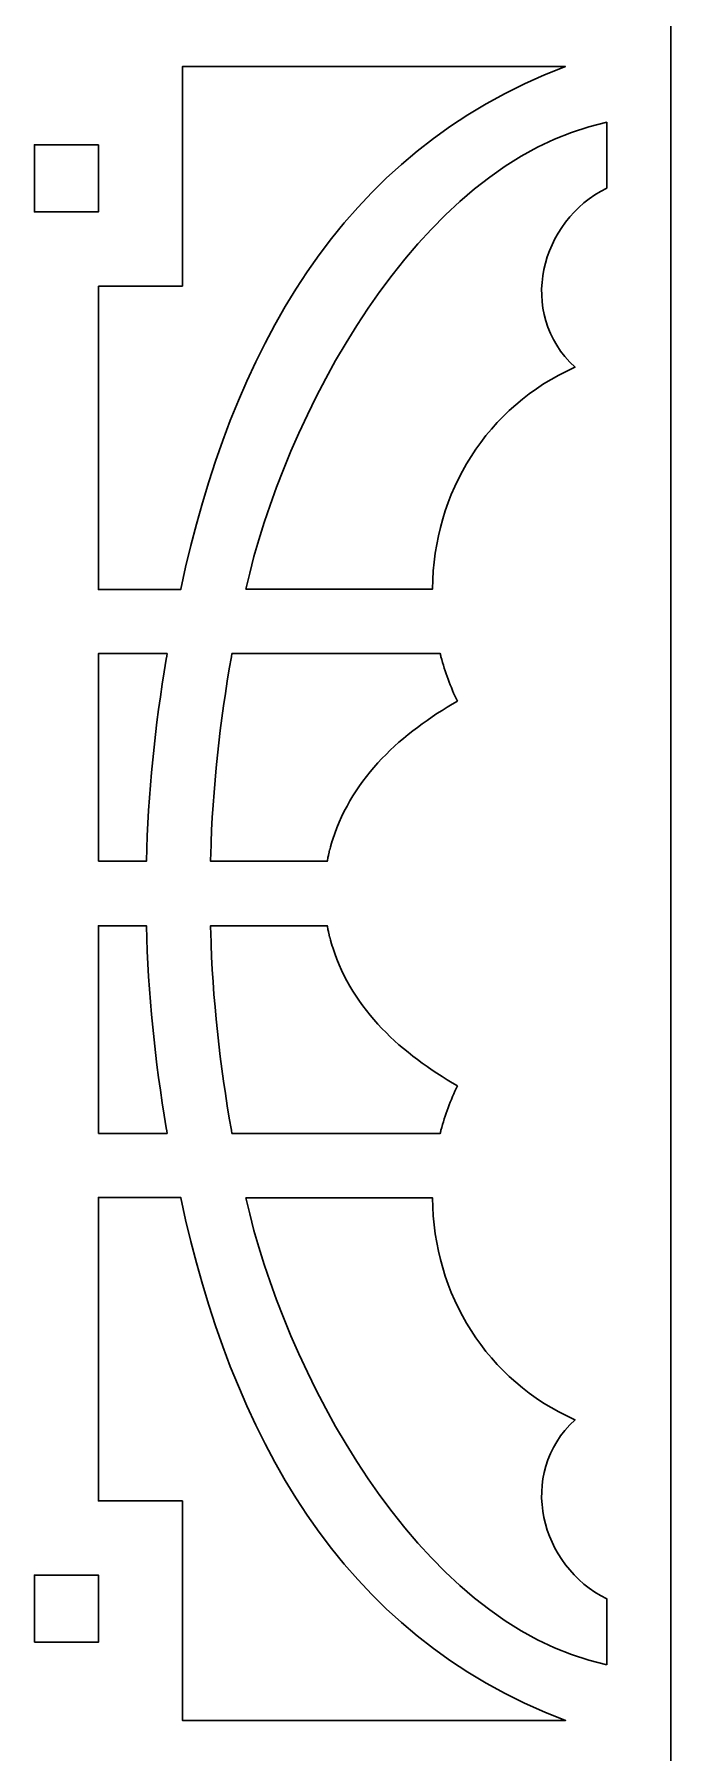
# Model space of a CAD drawing. Header units: centimetres. Extents: x -7.8 to -1.5, y -2.9 to 9.
# Drawn here: x -2.617 to -1.5, y 0.048 to 3.063 of the extents above; entities that cross this region are included whole.
import ezdxf

# ---------------------------------------------------------------- set-up
doc = ezdxf.new("R2010")
doc.units = ezdxf.units.CM
doc.header["$MEASUREMENT"] = 0
doc.layers.add('layer 1', color=7, linetype='Continuous')

msp = doc.modelspace()

# ---------------------------------------------------------------- linework, layer by layer
at = {"layer": 'layer 1', "color": 250, "lineweight": 30}
for points, knots in [([(-7.77796, 9.00076), (-7.77796, 9.00076), (-7.66571, 9.00076), (-7.66571, 9.00076), (-7.66571, 9.00076), (-7.66571, 9.00076), (-1.61178, 9.00076), (-1.61178, 9.00076), (-1.61178, 9.00076), (-1.61178, 9.00076), (-1.49953, 9.00076), (-1.49953, 9.00076), (-1.49953, 9.00076), (-1.49953, 9.00076), (-1.49953, 8.88851), (-1.49953, 8.88851), (-1.49953, 8.88851), (-1.49953, 8.88851), (-1.49953, -2.76204), (-1.49953, -2.76204), (-1.49953, -2.76204), (-1.49953, -2.76204), (-1.49953, -2.87429), (-1.49953, -2.87429), (-1.49953, -2.87429), (-1.49953, -2.87429), (-1.61178, -2.87429), (-1.61178, -2.87429), (-1.61178, -2.87429), (-1.61178, -2.87429), (-7.66571, -2.87429), (-7.66571, -2.87429), (-7.66571, -2.87429), (-7.66571, -2.87429), (-7.77796, -2.87429), (-7.77796, -2.87429), (-7.77796, -2.87429), (-7.77796, -2.87429), (-7.77796, -2.76204), (-7.77796, -2.76204), (-7.77796, -2.76204), (-7.77796, -2.76204), (-7.77796, 8.88851), (-7.77796, 8.88851), (-7.77796, 8.88851), (-7.77796, 8.88851), (-7.77796, 9.00076), (-7.77796, 9.00076)], [0, 0, 0, 0, 0.0769231, 0.0769231, 0.0769231, 0.0769231, 0.1538462, 0.1538462, 0.1538462, 0.1538462, 0.2307692, 0.2307692, 0.2307692, 0.2307692, 0.3076923, 0.3076923, 0.3076923, 0.3076923, 0.3846154, 0.3846154, 0.3846154, 0.3846154, 0.4615385, 0.4615385, 0.4615385, 0.4615385, 0.5384615, 0.5384615, 0.5384615, 0.5384615, 0.6153846, 0.6153846, 0.6153846, 0.6153846, 0.6923077, 0.6923077, 0.6923077, 0.6923077, 0.7692308, 0.7692308, 0.7692308, 0.7692308, 0.8461538, 0.8461538, 0.8461538, 0.8461538, 1, 1, 1, 1]), ([(-2.50458, 2.62167), (-2.50458, 2.62167), (-2.50141, 2.62167), (-2.50141, 2.62167), (-2.50141, 2.62167), (-2.50141, 2.62167), (-2.50105, 2.62167), (-2.50105, 2.62167), (-2.50105, 2.62167), (-2.50105, 2.62167), (-2.49511, 2.62167), (-2.49511, 2.62167), (-2.49511, 2.62167), (-2.49511, 2.62167), (-2.49479, 2.62167), (-2.49479, 2.62167), (-2.49479, 2.62167), (-2.49479, 2.62167), (-2.48885, 2.62167), (-2.48885, 2.62167), (-2.48885, 2.62167), (-2.48885, 2.62167), (-2.48848, 2.62167), (-2.48848, 2.62167), (-2.48848, 2.62167), (-2.48848, 2.62167), (-2.48255, 2.62167), (-2.48255, 2.62167), (-2.48255, 2.62167), (-2.48255, 2.62167), (-2.48222, 2.62167), (-2.48222, 2.62167), (-2.48222, 2.62167), (-2.48222, 2.62167), (-2.47629, 2.62167), (-2.47629, 2.62167), (-2.47629, 2.62167), (-2.47629, 2.62167), (-2.47592, 2.62167), (-2.47592, 2.62167), (-2.47592, 2.62167), (-2.47592, 2.62167), (-2.46999, 2.62167), (-2.46999, 2.62167), (-2.46999, 2.62167), (-2.46999, 2.62167), (-2.46966, 2.62167), (-2.46966, 2.62167), (-2.46966, 2.62167), (-2.46966, 2.62167), (-2.46372, 2.62167), (-2.46372, 2.62167), (-2.46372, 2.62167), (-2.46372, 2.62167), (-2.46337, 2.62167), (-2.46337, 2.62167), (-2.46337, 2.62167), (-2.46337, 2.62167), (-2.45743, 2.62167), (-2.45743, 2.62167), (-2.45743, 2.62167), (-2.45743, 2.62167), (-2.4571, 2.62167), (-2.4571, 2.62167), (-2.4571, 2.62167), (-2.4571, 2.62167), (-2.45116, 2.62167), (-2.45116, 2.62167), (-2.45116, 2.62167), (-2.45116, 2.62167), (-2.45084, 2.62167), (-2.45084, 2.62167), (-2.45084, 2.62167), (-2.45084, 2.62167), (-2.4449, 2.62167), (-2.4449, 2.62167), (-2.4449, 2.62167), (-2.4449, 2.62167), (-2.44458, 2.62167), (-2.44458, 2.62167), (-2.44458, 2.62167), (-2.44458, 2.62167), (-2.43864, 2.62167), (-2.43864, 2.62167), (-2.43864, 2.62167), (-2.43864, 2.62167), (-2.43828, 2.62167), (-2.43828, 2.62167), (-2.43828, 2.62167), (-2.43828, 2.62167), (-2.43234, 2.62167), (-2.43234, 2.62167), (-2.43234, 2.62167), (-2.43234, 2.62167), (-2.43202, 2.62167), (-2.43202, 2.62167), (-2.43202, 2.62167), (-2.43202, 2.62167), (-2.42608, 2.62167), (-2.42608, 2.62167), (-2.42608, 2.62167), (-2.42608, 2.62167), (-2.42572, 2.62167), (-2.42572, 2.62167), (-2.42572, 2.62167), (-2.42572, 2.62167), (-2.41978, 2.62167), (-2.41978, 2.62167), (-2.41978, 2.62167), (-2.41978, 2.62167), (-2.41946, 2.62167), (-2.41946, 2.62167), (-2.41946, 2.62167), (-2.41946, 2.62167), (-2.41352, 2.62167), (-2.41352, 2.62167), (-2.41352, 2.62167), (-2.41352, 2.62167), (-2.41315, 2.62167), (-2.41315, 2.62167), (-2.41315, 2.62167), (-2.41315, 2.62167), (-2.40723, 2.62167), (-2.40723, 2.62167), (-2.40723, 2.62167), (-2.40723, 2.62167), (-2.40689, 2.62167), (-2.40689, 2.62167), (-2.40689, 2.62167), (-2.40689, 2.62167), (-2.40096, 2.62167), (-2.40096, 2.62167), (-2.40096, 2.62167), (-2.40096, 2.62167), (-2.4006, 2.62167), (-2.4006, 2.62167), (-2.4006, 2.62167), (-2.4006, 2.62167), (-2.39466, 2.62167), (-2.39466, 2.62167), (-2.39466, 2.62167), (-2.39466, 2.62167), (-2.39434, 2.62167), (-2.39434, 2.62167), (-2.39434, 2.62167), (-2.39434, 2.62167), (-2.38839, 2.62167), (-2.38839, 2.62167), (-2.38839, 2.62167), (-2.38839, 2.62167), (-2.38804, 2.62167), (-2.38804, 2.62167), (-2.38804, 2.62167), (-2.38804, 2.62167), (-2.3821, 2.62167), (-2.3821, 2.62167), (-2.3821, 2.62167), (-2.3821, 2.62167), (-2.38177, 2.62167), (-2.38177, 2.62167), (-2.38177, 2.62167), (-2.38177, 2.62167), (-2.37584, 2.62167), (-2.37584, 2.62167), (-2.37584, 2.62167), (-2.37584, 2.62167), (-2.37548, 2.62167), (-2.37548, 2.62167), (-2.37548, 2.62167), (-2.37548, 2.62167), (-2.36954, 2.62167), (-2.36954, 2.62167), (-2.36954, 2.62167), (-2.36954, 2.62167), (-2.36922, 2.62167), (-2.36922, 2.62167), (-2.36922, 2.62167), (-2.36922, 2.62167), (-2.36328, 2.62167), (-2.36328, 2.62167), (-2.36328, 2.62167), (-2.36328, 2.62167), (-2.36291, 2.62167), (-2.36291, 2.62167), (-2.36291, 2.62167), (-2.36291, 2.62167), (-2.35698, 2.62167), (-2.35698, 2.62167), (-2.35698, 2.62167), (-2.35698, 2.62167), (-2.35698, 2.62271), (-2.35698, 2.62271), (-2.35698, 2.62271), (-2.35698, 2.62271), (-2.35698, 3.0066), (-2.35698, 3.0066), (-2.35698, 3.0066), (-2.35698, 3.0066), (-1.90847, 3.00662), (-1.90847, 3.00662), (-1.90847, 3.00662), (-1.90847, 3.00662), (-1.68425, 3.00662), (-1.68425, 3.00662), (-1.68425, 3.00662), (-2.08099, 2.85789), (-2.27161, 2.50105), (-2.35992, 2.09008), (-2.35992, 2.09008), (-2.35992, 2.09008), (-2.36002, 2.08974), (-2.36002, 2.08974), (-2.36002, 2.08974), (-2.36002, 2.08974), (-2.36004, 2.08974), (-2.36004, 2.08974), (-2.36004, 2.08974), (-2.36004, 2.08974), (-2.36009, 2.08941), (-2.36009, 2.08941), (-2.36009, 2.08941), (-2.36009, 2.08941), (-2.3601, 2.08941), (-2.3601, 2.08941), (-2.3601, 2.08941), (-2.3601, 2.08941), (-2.36019, 2.08907), (-2.36019, 2.08907), (-2.36019, 2.08907), (-2.36019, 2.08907), (-2.3602, 2.08907), (-2.3602, 2.08907), (-2.3602, 2.08907), (-2.3602, 2.08907), (-2.50458, 2.08907), (-2.50458, 2.08907), (-2.50458, 2.08907), (-2.50458, 2.08907), (-2.50458, 2.62167), (-2.50458, 2.62167)], [0, 0, 0, 0, 0.0163934, 0.0163934, 0.0163934, 0.0163934, 0.0327869, 0.0327869, 0.0327869, 0.0327869, 0.0491803, 0.0491803, 0.0491803, 0.0491803, 0.0655738, 0.0655738, 0.0655738, 0.0655738, 0.0819672, 0.0819672, 0.0819672, 0.0819672, 0.0983607, 0.0983607, 0.0983607, 0.0983607, 0.1147541, 0.1147541, 0.1147541, 0.1147541, 0.1311475, 0.1311475, 0.1311475, 0.1311475, 0.147541, 0.147541, 0.147541, 0.147541, 0.1639344, 0.1639344, 0.1639344, 0.1639344, 0.1803279, 0.1803279, 0.1803279, 0.1803279, 0.1967213, 0.1967213, 0.1967213, 0.1967213, 0.2131148, 0.2131148, 0.2131148, 0.2131148, 0.2295082, 0.2295082, 0.2295082, 0.2295082, 0.2459016, 0.2459016, 0.2459016, 0.2459016, 0.2622951, 0.2622951, 0.2622951, 0.2622951, 0.2786885, 0.2786885, 0.2786885, 0.2786885, 0.295082, 0.295082, 0.295082, 0.295082, 0.3114754, 0.3114754, 0.3114754, 0.3114754, 0.3278689, 0.3278689, 0.3278689, 0.3278689, 0.3442623, 0.3442623, 0.3442623, 0.3442623, 0.3606557, 0.3606557, 0.3606557, 0.3606557, 0.3770492, 0.3770492, 0.3770492, 0.3770492, 0.3934426, 0.3934426, 0.3934426, 0.3934426, 0.4098361, 0.4098361, 0.4098361, 0.4098361, 0.4262295, 0.4262295, 0.4262295, 0.4262295, 0.442623, 0.442623, 0.442623, 0.442623, 0.4590164, 0.4590164, 0.4590164, 0.4590164, 0.4754098, 0.4754098, 0.4754098, 0.4754098, 0.4918033, 0.4918033, 0.4918033, 0.4918033, 0.5081967, 0.5081967, 0.5081967, 0.5081967, 0.5245902, 0.5245902, 0.5245902, 0.5245902, 0.5409836, 0.5409836, 0.5409836, 0.5409836, 0.557377, 0.557377, 0.557377, 0.557377, 0.5737705, 0.5737705, 0.5737705, 0.5737705, 0.5901639, 0.5901639, 0.5901639, 0.5901639, 0.6065574, 0.6065574, 0.6065574, 0.6065574, 0.6229508, 0.6229508, 0.6229508, 0.6229508, 0.6393443, 0.6393443, 0.6393443, 0.6393443, 0.6557377, 0.6557377, 0.6557377, 0.6557377, 0.6721311, 0.6721311, 0.6721311, 0.6721311, 0.6885246, 0.6885246, 0.6885246, 0.6885246, 0.704918, 0.704918, 0.704918, 0.704918, 0.7213115, 0.7213115, 0.7213115, 0.7213115, 0.7377049, 0.7377049, 0.7377049, 0.7377049, 0.7540984, 0.7540984, 0.7540984, 0.7540984, 0.7704918, 0.7704918, 0.7704918, 0.7704918, 0.7868852, 0.7868852, 0.7868852, 0.7868852, 0.8032787, 0.8032787, 0.8032787, 0.8032787, 0.8196721, 0.8196721, 0.8196721, 0.8196721, 0.8360656, 0.8360656, 0.8360656, 0.8360656, 0.852459, 0.852459, 0.852459, 0.852459, 0.8688525, 0.8688525, 0.8688525, 0.8688525, 0.8852459, 0.8852459, 0.8852459, 0.8852459, 0.9016393, 0.9016393, 0.9016393, 0.9016393, 0.9180328, 0.9180328, 0.9180328, 0.9180328, 0.9344262, 0.9344262, 0.9344262, 0.9344262, 0.9508197, 0.9508197, 0.9508197, 0.9508197, 0.9672131, 0.9672131, 0.9672131, 0.9672131, 1, 1, 1, 1]), ([(-1.61178, 2.7933), (-1.61178, 2.7933), (-1.61178, 2.90904), (-1.61178, 2.90904), (-1.61178, 2.90904), (-1.94895, 2.83739), (-2.18055, 2.38365), (-2.24541, 2.09008), (-2.24541, 2.09008), (-2.24541, 2.09008), (-1.9177, 2.09008), (-1.9177, 2.09008), (-1.9177, 2.09008), (-1.91657, 2.26003), (-1.82205, 2.41068), (-1.66755, 2.47927), (-1.66755, 2.47927), (-1.66755, 2.47927), (-1.66753, 2.47928), (-1.66753, 2.47928), (-1.66753, 2.47928), (-1.77097, 2.57402), (-1.72828, 2.73686), (-1.61178, 2.7933)], [0, 0, 0, 0, 0.1428571, 0.1428571, 0.1428571, 0.1428571, 0.2857143, 0.2857143, 0.2857143, 0.2857143, 0.4285714, 0.4285714, 0.4285714, 0.4285714, 0.5714286, 0.5714286, 0.5714286, 0.5714286, 0.7142857, 0.7142857, 0.7142857, 0.7142857, 1, 1, 1, 1]), ([(-2.50464, 2.86948), (-2.50464, 2.86948), (-2.50464, 2.75186), (-2.50464, 2.75186), (-2.50464, 2.75186), (-2.50464, 2.75186), (-2.61706, 2.75186), (-2.61706, 2.75186), (-2.61706, 2.75186), (-2.61706, 2.75186), (-2.61706, 2.86948), (-2.61706, 2.86948), (-2.61706, 2.86948), (-2.61706, 2.86948), (-2.50464, 2.86948), (-2.50464, 2.86948)], [0, 0, 0, 0, 0.2, 0.2, 0.2, 0.2, 0.4, 0.4, 0.4, 0.4, 0.6, 0.6, 0.6, 0.6, 1, 1, 1, 1]), ([(-2.50458, 1.6125), (-2.50458, 1.6125), (-2.50458, 1.62257), (-2.50458, 1.62257), (-2.50458, 1.62257), (-2.50458, 1.62257), (-2.50458, 1.63925), (-2.50458, 1.63925), (-2.50458, 1.63925), (-2.50458, 1.63925), (-2.50458, 1.65591), (-2.50458, 1.65591), (-2.50458, 1.65591), (-2.50458, 1.65591), (-2.50458, 1.67258), (-2.50458, 1.67258), (-2.50458, 1.67258), (-2.50458, 1.67258), (-2.50458, 1.68925), (-2.50458, 1.68925), (-2.50458, 1.68925), (-2.50458, 1.68925), (-2.50458, 1.70591), (-2.50458, 1.70591), (-2.50458, 1.70591), (-2.50458, 1.70591), (-2.50458, 1.72258), (-2.50458, 1.72258), (-2.50458, 1.72258), (-2.50458, 1.72258), (-2.50458, 1.73926), (-2.50458, 1.73926), (-2.50458, 1.73926), (-2.50458, 1.73926), (-2.50458, 1.75592), (-2.50458, 1.75592), (-2.50458, 1.75592), (-2.50458, 1.75592), (-2.50457, 1.77259), (-2.50457, 1.77259), (-2.50457, 1.77259), (-2.50457, 1.77259), (-2.50458, 1.78926), (-2.50458, 1.78926), (-2.50458, 1.78926), (-2.50458, 1.78926), (-2.50458, 1.80592), (-2.50458, 1.80592), (-2.50458, 1.80592), (-2.50458, 1.80592), (-2.50458, 1.82259), (-2.50458, 1.82259), (-2.50458, 1.82259), (-2.50458, 1.82259), (-2.5046, 1.83926), (-2.5046, 1.83926), (-2.5046, 1.83926), (-2.5046, 1.83926), (-2.50458, 1.85593), (-2.50458, 1.85593), (-2.50458, 1.85593), (-2.50458, 1.85593), (-2.50458, 1.87261), (-2.50458, 1.87261), (-2.50458, 1.87261), (-2.50458, 1.87261), (-2.50458, 1.88927), (-2.50458, 1.88927), (-2.50458, 1.88927), (-2.50458, 1.88927), (-2.50457, 1.90593), (-2.50457, 1.90593), (-2.50457, 1.90593), (-2.50457, 1.90593), (-2.50458, 1.92261), (-2.50458, 1.92261), (-2.50458, 1.92261), (-2.50458, 1.92261), (-2.50457, 1.93927), (-2.50457, 1.93927), (-2.50457, 1.93927), (-2.50457, 1.93927), (-2.50458, 1.95595), (-2.50458, 1.95595), (-2.50458, 1.95595), (-2.50458, 1.95595), (-2.50458, 1.97262), (-2.50458, 1.97262), (-2.50458, 1.97262), (-2.50458, 1.97262), (-2.50458, 1.97682), (-2.50458, 1.97682), (-2.50458, 1.97682), (-2.50458, 1.97682), (-2.38385, 1.97682), (-2.38385, 1.97682), (-2.38385, 1.97682), (-2.38385, 1.97682), (-2.3846, 1.97238), (-2.3846, 1.97238), (-2.3846, 1.97238), (-2.3846, 1.97238), (-2.38461, 1.97238), (-2.38461, 1.97238), (-2.38461, 1.97238), (-2.38461, 1.97238), (-2.38462, 1.97238), (-2.38462, 1.97238), (-2.38462, 1.97238), (-2.38462, 1.97238), (-2.38464, 1.97238), (-2.38464, 1.97238), (-2.38464, 1.97238), (-2.38464, 1.97238), (-2.38558, 1.96691), (-2.38558, 1.96691), (-2.38558, 1.96691), (-2.38558, 1.96691), (-2.38559, 1.96691), (-2.38559, 1.96691), (-2.38559, 1.96691), (-2.38559, 1.96691), (-2.3856, 1.96691), (-2.3856, 1.96691), (-2.3856, 1.96691), (-2.3856, 1.96691), (-2.38561, 1.9669), (-2.38561, 1.9669), (-2.38561, 1.9669), (-2.40505, 1.84981), (-2.41734, 1.73109), (-2.42025, 1.61248), (-2.42025, 1.61248), (-2.42025, 1.61248), (-2.42028, 1.6125), (-2.42028, 1.6125), (-2.42028, 1.6125), (-2.42028, 1.6125), (-2.50458, 1.6125), (-2.50458, 1.6125)], [0, 0, 0, 0, 0.0277778, 0.0277778, 0.0277778, 0.0277778, 0.0555556, 0.0555556, 0.0555556, 0.0555556, 0.0833333, 0.0833333, 0.0833333, 0.0833333, 0.1111111, 0.1111111, 0.1111111, 0.1111111, 0.1388889, 0.1388889, 0.1388889, 0.1388889, 0.1666667, 0.1666667, 0.1666667, 0.1666667, 0.1944444, 0.1944444, 0.1944444, 0.1944444, 0.2222222, 0.2222222, 0.2222222, 0.2222222, 0.25, 0.25, 0.25, 0.25, 0.2777778, 0.2777778, 0.2777778, 0.2777778, 0.3055556, 0.3055556, 0.3055556, 0.3055556, 0.3333333, 0.3333333, 0.3333333, 0.3333333, 0.3611111, 0.3611111, 0.3611111, 0.3611111, 0.3888889, 0.3888889, 0.3888889, 0.3888889, 0.4166667, 0.4166667, 0.4166667, 0.4166667, 0.4444444, 0.4444444, 0.4444444, 0.4444444, 0.4722222, 0.4722222, 0.4722222, 0.4722222, 0.5, 0.5, 0.5, 0.5, 0.5277778, 0.5277778, 0.5277778, 0.5277778, 0.5555556, 0.5555556, 0.5555556, 0.5555556, 0.5833333, 0.5833333, 0.5833333, 0.5833333, 0.6111111, 0.6111111, 0.6111111, 0.6111111, 0.6388889, 0.6388889, 0.6388889, 0.6388889, 0.6666667, 0.6666667, 0.6666667, 0.6666667, 0.6944444, 0.6944444, 0.6944444, 0.6944444, 0.7222222, 0.7222222, 0.7222222, 0.7222222, 0.75, 0.75, 0.75, 0.75, 0.7777778, 0.7777778, 0.7777778, 0.7777778, 0.8055556, 0.8055556, 0.8055556, 0.8055556, 0.8333333, 0.8333333, 0.8333333, 0.8333333, 0.8611111, 0.8611111, 0.8611111, 0.8611111, 0.8888889, 0.8888889, 0.8888889, 0.8888889, 0.9166667, 0.9166667, 0.9166667, 0.9166667, 0.9444444, 0.9444444, 0.9444444, 0.9444444, 1, 1, 1, 1]), ([(-1.87415, 1.89328), (-1.97111, 1.83761), (-2.05751, 1.76087), (-2.09306, 1.6509), (-2.09306, 1.6509), (-2.09306, 1.6509), (-2.09306, 1.6509), (-2.09306, 1.6509), (-2.09306, 1.6509), (-2.09306, 1.6509), (-2.09347, 1.64965), (-2.09347, 1.64965), (-2.09347, 1.64965), (-2.09347, 1.64965), (-2.09348, 1.64965), (-2.09348, 1.64965), (-2.09348, 1.64965), (-2.09348, 1.64965), (-2.09442, 1.64654), (-2.09442, 1.64654), (-2.09442, 1.64654), (-2.09442, 1.64654), (-2.09445, 1.64653), (-2.09445, 1.64653), (-2.09445, 1.64653), (-2.09445, 1.64653), (-2.09461, 1.64593), (-2.09461, 1.64593), (-2.09461, 1.64593), (-2.09461, 1.64593), (-2.09462, 1.64593), (-2.09462, 1.64593), (-2.09462, 1.64593), (-2.09462, 1.64593), (-2.09463, 1.64587), (-2.09463, 1.64587), (-2.09463, 1.64587), (-2.09463, 1.64587), (-2.09463, 1.64587), (-2.09463, 1.64587), (-2.09463, 1.64587), (-2.09463, 1.64587), (-2.09571, 1.64214), (-2.09571, 1.64214), (-2.09571, 1.64214), (-2.09571, 1.64214), (-2.09572, 1.64213), (-2.09572, 1.64213), (-2.09572, 1.64213), (-2.09572, 1.64213), (-2.09587, 1.6416), (-2.09587, 1.6416), (-2.09587, 1.6416), (-2.09587, 1.6416), (-2.09587, 1.6416), (-2.09587, 1.6416), (-2.09587, 1.6416), (-2.09587, 1.6416), (-2.09703, 1.63745), (-2.09703, 1.63745), (-2.09703, 1.63745), (-2.09703, 1.63745), (-2.09703, 1.63745), (-2.09703, 1.63745), (-2.09703, 1.63745), (-2.09703, 1.63745), (-2.09715, 1.63697), (-2.09715, 1.63697), (-2.09715, 1.63697), (-2.09715, 1.63697), (-2.09716, 1.63697), (-2.09716, 1.63697), (-2.09716, 1.63697), (-2.09716, 1.63697), (-2.09839, 1.63228), (-2.09839, 1.63228), (-2.09839, 1.63228), (-2.09839, 1.63228), (-2.0984, 1.63228), (-2.0984, 1.63228), (-2.0984, 1.63228), (-2.0984, 1.63228), (-2.09841, 1.63219), (-2.09841, 1.63219), (-2.09841, 1.63219), (-2.09841, 1.63219), (-2.09843, 1.63219), (-2.09843, 1.63219), (-2.09843, 1.63219), (-2.09843, 1.63219), (-2.09917, 1.62912), (-2.09917, 1.62912), (-2.09917, 1.62912), (-2.09917, 1.62912), (-2.09918, 1.62914), (-2.09918, 1.62914), (-2.09918, 1.62914), (-2.09918, 1.62914), (-2.09931, 1.62854), (-2.09931, 1.62854), (-2.09931, 1.62854), (-2.09931, 1.62854), (-2.09932, 1.62853), (-2.09932, 1.62853), (-2.09932, 1.62853), (-2.09932, 1.62853), (-2.10054, 1.62322), (-2.10054, 1.62322), (-2.10054, 1.62322), (-2.10054, 1.62322), (-2.10057, 1.62323), (-2.10057, 1.62323), (-2.10057, 1.62323), (-2.10057, 1.62323), (-2.10067, 1.62265), (-2.10067, 1.62265), (-2.10067, 1.62265), (-2.10067, 1.62265), (-2.10067, 1.62265), (-2.10067, 1.62265), (-2.10067, 1.62265), (-2.10067, 1.62265), (-2.10141, 1.61913), (-2.10141, 1.61913), (-2.10141, 1.61913), (-2.10141, 1.61913), (-2.10142, 1.61913), (-2.10142, 1.61913), (-2.10142, 1.61913), (-2.10142, 1.61913), (-2.10153, 1.61856), (-2.10153, 1.61856), (-2.10153, 1.61856), (-2.10153, 1.61856), (-2.10154, 1.61856), (-2.10154, 1.61856), (-2.10154, 1.61856), (-2.10154, 1.61856), (-2.10167, 1.61788), (-2.10167, 1.61788), (-2.10167, 1.61788), (-2.10167, 1.61788), (-2.10169, 1.61788), (-2.10169, 1.61788), (-2.10169, 1.61788), (-2.10169, 1.61788), (-2.10236, 1.61442), (-2.10236, 1.61442), (-2.10236, 1.61442), (-2.10236, 1.61442), (-2.10237, 1.61442), (-2.10237, 1.61442), (-2.10237, 1.61442), (-2.10237, 1.61442), (-2.10273, 1.6125), (-2.10273, 1.6125), (-2.10273, 1.6125), (-2.10273, 1.6125), (-2.10273, 1.6125), (-2.10273, 1.6125), (-2.10273, 1.6125), (-2.10273, 1.6125), (-2.10277, 1.61249), (-2.10277, 1.61249), (-2.10277, 1.61249), (-2.10277, 1.61249), (-2.30767, 1.6125), (-2.30767, 1.6125), (-2.30767, 1.6125), (-2.30767, 1.6125), (-2.30758, 1.6174), (-2.30758, 1.6174), (-2.30758, 1.6174), (-2.30758, 1.6174), (-2.30753, 1.61743), (-2.30753, 1.61743), (-2.30753, 1.61743), (-2.30753, 1.61743), (-2.30752, 1.6174), (-2.30752, 1.6174), (-2.30752, 1.6174), (-2.30752, 1.6174), (-2.30752, 1.61742), (-2.30752, 1.61742), (-2.30752, 1.61742), (-2.30752, 1.61742), (-2.30739, 1.62335), (-2.30739, 1.62335), (-2.30739, 1.62335), (-2.30739, 1.62335), (-2.30738, 1.62335), (-2.30738, 1.62335), (-2.30738, 1.62335), (-2.30738, 1.62335), (-2.30736, 1.62335), (-2.30736, 1.62335), (-2.30736, 1.62335), (-2.30736, 1.62335), (-2.30736, 1.62337), (-2.30736, 1.62337), (-2.30736, 1.62337), (-2.30404, 1.74027), (-2.29133, 1.85693), (-2.27099, 1.97136), (-2.27099, 1.97136), (-2.27099, 1.97136), (-2.27099, 1.97137), (-2.27099, 1.97137), (-2.27099, 1.97137), (-2.27099, 1.97137), (-2.27097, 1.97137), (-2.27097, 1.97137), (-2.27097, 1.97137), (-2.27097, 1.97137), (-2.27096, 1.97137), (-2.27096, 1.97137), (-2.27096, 1.97137), (-2.27096, 1.97137), (-2.27002, 1.97682), (-2.27002, 1.97682), (-2.27002, 1.97682), (-2.27002, 1.97682), (-2.27, 1.97682), (-2.27, 1.97682), (-2.27, 1.97682), (-2.27, 1.97682), (-2.26999, 1.97682), (-2.26999, 1.97682), (-2.26999, 1.97682), (-2.26999, 1.97682), (-2.26997, 1.97682), (-2.26997, 1.97682), (-2.26997, 1.97682), (-2.26997, 1.97682), (-1.90432, 1.97682), (-1.90432, 1.97682), (-1.90432, 1.97682), (-1.90432, 1.97682), (-1.90431, 1.97682), (-1.90431, 1.97682), (-1.90431, 1.97682), (-1.90431, 1.97682), (-1.90396, 1.97544), (-1.90396, 1.97544), (-1.90396, 1.97544), (-1.90396, 1.97544), (-1.90394, 1.97544), (-1.90394, 1.97544), (-1.90394, 1.97544), (-1.90394, 1.97544), (-1.90362, 1.97407), (-1.90362, 1.97407), (-1.90362, 1.97407), (-1.90362, 1.97407), (-1.9036, 1.97407), (-1.9036, 1.97407), (-1.9036, 1.97407), (-1.9036, 1.97407), (-1.90325, 1.97269), (-1.90325, 1.97269), (-1.90325, 1.97269), (-1.90325, 1.97269), (-1.90324, 1.97269), (-1.90324, 1.97269), (-1.90324, 1.97269), (-1.90324, 1.97269), (-1.90291, 1.97134), (-1.90291, 1.97134), (-1.90291, 1.97134), (-1.90291, 1.97134), (-1.90291, 1.97133), (-1.90291, 1.97133), (-1.90291, 1.97133), (-1.89594, 1.94457), (-1.88611, 1.91826), (-1.87415, 1.89328)], [0, 0, 0, 0, 0.0142857, 0.0142857, 0.0142857, 0.0142857, 0.0285714, 0.0285714, 0.0285714, 0.0285714, 0.0428571, 0.0428571, 0.0428571, 0.0428571, 0.0571429, 0.0571429, 0.0571429, 0.0571429, 0.0714286, 0.0714286, 0.0714286, 0.0714286, 0.0857143, 0.0857143, 0.0857143, 0.0857143, 0.1, 0.1, 0.1, 0.1, 0.1142857, 0.1142857, 0.1142857, 0.1142857, 0.1285714, 0.1285714, 0.1285714, 0.1285714, 0.1428571, 0.1428571, 0.1428571, 0.1428571, 0.1571429, 0.1571429, 0.1571429, 0.1571429, 0.1714286, 0.1714286, 0.1714286, 0.1714286, 0.1857143, 0.1857143, 0.1857143, 0.1857143, 0.2, 0.2, 0.2, 0.2, 0.2142857, 0.2142857, 0.2142857, 0.2142857, 0.2285714, 0.2285714, 0.2285714, 0.2285714, 0.2428571, 0.2428571, 0.2428571, 0.2428571, 0.2571429, 0.2571429, 0.2571429, 0.2571429, 0.2714286, 0.2714286, 0.2714286, 0.2714286, 0.2857143, 0.2857143, 0.2857143, 0.2857143, 0.3, 0.3, 0.3, 0.3, 0.3142857, 0.3142857, 0.3142857, 0.3142857, 0.3285714, 0.3285714, 0.3285714, 0.3285714, 0.3428571, 0.3428571, 0.3428571, 0.3428571, 0.3571429, 0.3571429, 0.3571429, 0.3571429, 0.3714286, 0.3714286, 0.3714286, 0.3714286, 0.3857143, 0.3857143, 0.3857143, 0.3857143, 0.4, 0.4, 0.4, 0.4, 0.4142857, 0.4142857, 0.4142857, 0.4142857, 0.4285714, 0.4285714, 0.4285714, 0.4285714, 0.4428571, 0.4428571, 0.4428571, 0.4428571, 0.4571429, 0.4571429, 0.4571429, 0.4571429, 0.4714286, 0.4714286, 0.4714286, 0.4714286, 0.4857143, 0.4857143, 0.4857143, 0.4857143, 0.5, 0.5, 0.5, 0.5, 0.5142857, 0.5142857, 0.5142857, 0.5142857, 0.5285714, 0.5285714, 0.5285714, 0.5285714, 0.5428571, 0.5428571, 0.5428571, 0.5428571, 0.5571429, 0.5571429, 0.5571429, 0.5571429, 0.5714286, 0.5714286, 0.5714286, 0.5714286, 0.5857143, 0.5857143, 0.5857143, 0.5857143, 0.6, 0.6, 0.6, 0.6, 0.6142857, 0.6142857, 0.6142857, 0.6142857, 0.6285714, 0.6285714, 0.6285714, 0.6285714, 0.6428571, 0.6428571, 0.6428571, 0.6428571, 0.6571429, 0.6571429, 0.6571429, 0.6571429, 0.6714286, 0.6714286, 0.6714286, 0.6714286, 0.6857143, 0.6857143, 0.6857143, 0.6857143, 0.7, 0.7, 0.7, 0.7, 0.7142857, 0.7142857, 0.7142857, 0.7142857, 0.7285714, 0.7285714, 0.7285714, 0.7285714, 0.7428571, 0.7428571, 0.7428571, 0.7428571, 0.7571429, 0.7571429, 0.7571429, 0.7571429, 0.7714286, 0.7714286, 0.7714286, 0.7714286, 0.7857143, 0.7857143, 0.7857143, 0.7857143, 0.8, 0.8, 0.8, 0.8, 0.8142857, 0.8142857, 0.8142857, 0.8142857, 0.8285714, 0.8285714, 0.8285714, 0.8285714, 0.8428571, 0.8428571, 0.8428571, 0.8428571, 0.8571429, 0.8571429, 0.8571429, 0.8571429, 0.8714286, 0.8714286, 0.8714286, 0.8714286, 0.8857143, 0.8857143, 0.8857143, 0.8857143, 0.9, 0.9, 0.9, 0.9, 0.9142857, 0.9142857, 0.9142857, 0.9142857, 0.9285714, 0.9285714, 0.9285714, 0.9285714, 0.9428571, 0.9428571, 0.9428571, 0.9428571, 0.9571429, 0.9571429, 0.9571429, 0.9571429, 0.9714286, 0.9714286, 0.9714286, 0.9714286, 1, 1, 1, 1]), ([(-2.50458, 1.13491), (-2.50458, 1.13491), (-2.50458, 1.13915), (-2.50458, 1.13915), (-2.50458, 1.13915), (-2.50458, 1.13915), (-2.50458, 1.15582), (-2.50458, 1.15582), (-2.50458, 1.15582), (-2.50458, 1.15582), (-2.50458, 1.17249), (-2.50458, 1.17249), (-2.50458, 1.17249), (-2.50458, 1.17249), (-2.50458, 1.18915), (-2.50458, 1.18915), (-2.50458, 1.18915), (-2.50458, 1.18915), (-2.50458, 1.20583), (-2.50458, 1.20583), (-2.50458, 1.20583), (-2.50458, 1.20583), (-2.50458, 1.22249), (-2.50458, 1.22249), (-2.50458, 1.22249), (-2.50458, 1.22249), (-2.50458, 1.23916), (-2.50458, 1.23916), (-2.50458, 1.23916), (-2.50458, 1.23916), (-2.50458, 1.25583), (-2.50458, 1.25583), (-2.50458, 1.25583), (-2.50458, 1.25583), (-2.50458, 1.27249), (-2.50458, 1.27249), (-2.50458, 1.27249), (-2.50458, 1.27249), (-2.50458, 1.28916), (-2.50458, 1.28916), (-2.50458, 1.28916), (-2.50458, 1.28916), (-2.50458, 1.30583), (-2.50458, 1.30583), (-2.50458, 1.30583), (-2.50458, 1.30583), (-2.50458, 1.3225), (-2.50458, 1.3225), (-2.50458, 1.3225), (-2.50458, 1.3225), (-2.50458, 1.33917), (-2.50458, 1.33917), (-2.50458, 1.33917), (-2.50458, 1.33917), (-2.50458, 1.35584), (-2.50458, 1.35584), (-2.50458, 1.35584), (-2.50458, 1.35584), (-2.50455, 1.37251), (-2.50455, 1.37251), (-2.50455, 1.37251), (-2.50455, 1.37251), (-2.50458, 1.38918), (-2.50458, 1.38918), (-2.50458, 1.38918), (-2.50458, 1.38918), (-2.50458, 1.40585), (-2.50458, 1.40585), (-2.50458, 1.40585), (-2.50458, 1.40585), (-2.50458, 1.42252), (-2.50458, 1.42252), (-2.50458, 1.42252), (-2.50458, 1.42252), (-2.50458, 1.43918), (-2.50458, 1.43918), (-2.50458, 1.43918), (-2.50458, 1.43918), (-2.50458, 1.45586), (-2.50458, 1.45586), (-2.50458, 1.45586), (-2.50458, 1.45586), (-2.50458, 1.47252), (-2.50458, 1.47252), (-2.50458, 1.47252), (-2.50458, 1.47252), (-2.50458, 1.48919), (-2.50458, 1.48919), (-2.50458, 1.48919), (-2.50458, 1.48919), (-2.50458, 1.49923), (-2.50458, 1.49923), (-2.50458, 1.49923), (-2.50458, 1.49923), (-2.42028, 1.49923), (-2.42028, 1.49923), (-2.42028, 1.49923), (-2.42028, 1.49923), (-2.42026, 1.49923), (-2.42026, 1.49923), (-2.42026, 1.49923), (-2.41734, 1.38062), (-2.40504, 1.26192), (-2.38561, 1.14483), (-2.38561, 1.14483), (-2.38561, 1.14483), (-2.3856, 1.14482), (-2.3856, 1.14482), (-2.3856, 1.14482), (-2.3856, 1.14482), (-2.38559, 1.14482), (-2.38559, 1.14482), (-2.38559, 1.14482), (-2.38559, 1.14482), (-2.38558, 1.14482), (-2.38558, 1.14482), (-2.38558, 1.14482), (-2.38558, 1.14482), (-2.38464, 1.13935), (-2.38464, 1.13935), (-2.38464, 1.13935), (-2.38464, 1.13935), (-2.38462, 1.13934), (-2.38462, 1.13934), (-2.38462, 1.13934), (-2.38462, 1.13934), (-2.3846, 1.13935), (-2.3846, 1.13935), (-2.3846, 1.13935), (-2.3846, 1.13935), (-2.38459, 1.13935), (-2.38459, 1.13935), (-2.38459, 1.13935), (-2.38459, 1.13935), (-2.38385, 1.13491), (-2.38385, 1.13491), (-2.38385, 1.13491), (-2.38385, 1.13491), (-2.50458, 1.13491), (-2.50458, 1.13491)], [0, 0, 0, 0, 0.0277778, 0.0277778, 0.0277778, 0.0277778, 0.0555556, 0.0555556, 0.0555556, 0.0555556, 0.0833333, 0.0833333, 0.0833333, 0.0833333, 0.1111111, 0.1111111, 0.1111111, 0.1111111, 0.1388889, 0.1388889, 0.1388889, 0.1388889, 0.1666667, 0.1666667, 0.1666667, 0.1666667, 0.1944444, 0.1944444, 0.1944444, 0.1944444, 0.2222222, 0.2222222, 0.2222222, 0.2222222, 0.25, 0.25, 0.25, 0.25, 0.2777778, 0.2777778, 0.2777778, 0.2777778, 0.3055556, 0.3055556, 0.3055556, 0.3055556, 0.3333333, 0.3333333, 0.3333333, 0.3333333, 0.3611111, 0.3611111, 0.3611111, 0.3611111, 0.3888889, 0.3888889, 0.3888889, 0.3888889, 0.4166667, 0.4166667, 0.4166667, 0.4166667, 0.4444444, 0.4444444, 0.4444444, 0.4444444, 0.4722222, 0.4722222, 0.4722222, 0.4722222, 0.5, 0.5, 0.5, 0.5, 0.5277778, 0.5277778, 0.5277778, 0.5277778, 0.5555556, 0.5555556, 0.5555556, 0.5555556, 0.5833333, 0.5833333, 0.5833333, 0.5833333, 0.6111111, 0.6111111, 0.6111111, 0.6111111, 0.6388889, 0.6388889, 0.6388889, 0.6388889, 0.6666667, 0.6666667, 0.6666667, 0.6666667, 0.6944444, 0.6944444, 0.6944444, 0.6944444, 0.7222222, 0.7222222, 0.7222222, 0.7222222, 0.75, 0.75, 0.75, 0.75, 0.7777778, 0.7777778, 0.7777778, 0.7777778, 0.8055556, 0.8055556, 0.8055556, 0.8055556, 0.8333333, 0.8333333, 0.8333333, 0.8333333, 0.8611111, 0.8611111, 0.8611111, 0.8611111, 0.8888889, 0.8888889, 0.8888889, 0.8888889, 0.9166667, 0.9166667, 0.9166667, 0.9166667, 0.9444444, 0.9444444, 0.9444444, 0.9444444, 1, 1, 1, 1]), ([(-1.87412, 1.21846), (-1.97112, 1.27411), (-2.05754, 1.35086), (-2.09306, 1.46082), (-2.09306, 1.46082), (-2.09306, 1.46082), (-2.09306, 1.46082), (-2.09306, 1.46082), (-2.09306, 1.46082), (-2.09306, 1.46082), (-2.09347, 1.46207), (-2.09347, 1.46207), (-2.09347, 1.46207), (-2.09347, 1.46207), (-2.09348, 1.46206), (-2.09348, 1.46206), (-2.09348, 1.46206), (-2.09348, 1.46206), (-2.09442, 1.4652), (-2.09442, 1.4652), (-2.09442, 1.4652), (-2.09442, 1.4652), (-2.09443, 1.46521), (-2.09443, 1.46521), (-2.09443, 1.46521), (-2.09443, 1.46521), (-2.09461, 1.4658), (-2.09461, 1.4658), (-2.09461, 1.4658), (-2.09461, 1.4658), (-2.09462, 1.4658), (-2.09462, 1.4658), (-2.09462, 1.4658), (-2.09462, 1.4658), (-2.09464, 1.46586), (-2.09464, 1.46586), (-2.09464, 1.46586), (-2.09464, 1.46586), (-2.09465, 1.46586), (-2.09465, 1.46586), (-2.09465, 1.46586), (-2.09465, 1.46586), (-2.09571, 1.46959), (-2.09571, 1.46959), (-2.09571, 1.46959), (-2.09571, 1.46959), (-2.09572, 1.46959), (-2.09572, 1.46959), (-2.09572, 1.46959), (-2.09572, 1.46959), (-2.09587, 1.47013), (-2.09587, 1.47013), (-2.09587, 1.47013), (-2.09587, 1.47013), (-2.09588, 1.47013), (-2.09588, 1.47013), (-2.09588, 1.47013), (-2.09588, 1.47013), (-2.09703, 1.47427), (-2.09703, 1.47427), (-2.09703, 1.47427), (-2.09703, 1.47427), (-2.09703, 1.47425), (-2.09703, 1.47425), (-2.09703, 1.47425), (-2.09703, 1.47425), (-2.09715, 1.47476), (-2.09715, 1.47476), (-2.09715, 1.47476), (-2.09715, 1.47476), (-2.09716, 1.47476), (-2.09716, 1.47476), (-2.09716, 1.47476), (-2.09716, 1.47476), (-2.09839, 1.47945), (-2.09839, 1.47945), (-2.09839, 1.47945), (-2.09839, 1.47945), (-2.0984, 1.47945), (-2.0984, 1.47945), (-2.0984, 1.47945), (-2.0984, 1.47945), (-2.09841, 1.47955), (-2.09841, 1.47955), (-2.09841, 1.47955), (-2.09841, 1.47955), (-2.09843, 1.47953), (-2.09843, 1.47953), (-2.09843, 1.47953), (-2.09843, 1.47953), (-2.09917, 1.4826), (-2.09917, 1.4826), (-2.09917, 1.4826), (-2.09917, 1.4826), (-2.09918, 1.4826), (-2.09918, 1.4826), (-2.09918, 1.4826), (-2.09918, 1.4826), (-2.09931, 1.48318), (-2.09931, 1.48318), (-2.09931, 1.48318), (-2.09931, 1.48318), (-2.09932, 1.48318), (-2.09932, 1.48318), (-2.09932, 1.48318), (-2.09932, 1.48318), (-2.10054, 1.48851), (-2.10054, 1.48851), (-2.10054, 1.48851), (-2.10054, 1.48851), (-2.10055, 1.48851), (-2.10055, 1.48851), (-2.10055, 1.48851), (-2.10055, 1.48851), (-2.10067, 1.48908), (-2.10067, 1.48908), (-2.10067, 1.48908), (-2.10067, 1.48908), (-2.10068, 1.48908), (-2.10068, 1.48908), (-2.10068, 1.48908), (-2.10068, 1.48908), (-2.10144, 1.4926), (-2.10144, 1.4926), (-2.10144, 1.4926), (-2.10144, 1.4926), (-2.10144, 1.4926), (-2.10144, 1.4926), (-2.10144, 1.4926), (-2.10144, 1.4926), (-2.10153, 1.49316), (-2.10153, 1.49316), (-2.10153, 1.49316), (-2.10153, 1.49316), (-2.10154, 1.49317), (-2.10154, 1.49317), (-2.10154, 1.49317), (-2.10154, 1.49317), (-2.10167, 1.49385), (-2.10167, 1.49385), (-2.10167, 1.49385), (-2.10167, 1.49385), (-2.10169, 1.49385), (-2.10169, 1.49385), (-2.10169, 1.49385), (-2.10169, 1.49385), (-2.10237, 1.49729), (-2.10237, 1.49729), (-2.10237, 1.49729), (-2.10237, 1.49729), (-2.10237, 1.4973), (-2.10237, 1.4973), (-2.10237, 1.4973), (-2.10237, 1.4973), (-2.10273, 1.49923), (-2.10273, 1.49923), (-2.10273, 1.49923), (-2.10273, 1.49923), (-2.10274, 1.49923), (-2.10274, 1.49923), (-2.10274, 1.49923), (-2.10274, 1.49923), (-2.10276, 1.49923), (-2.10276, 1.49923), (-2.10276, 1.49923), (-2.10276, 1.49923), (-2.30767, 1.49923), (-2.30767, 1.49923), (-2.30767, 1.49923), (-2.30767, 1.49923), (-2.30755, 1.49433), (-2.30755, 1.49433), (-2.30755, 1.49433), (-2.30755, 1.49433), (-2.30753, 1.49433), (-2.30753, 1.49433), (-2.30753, 1.49433), (-2.30753, 1.49433), (-2.30752, 1.49433), (-2.30752, 1.49433), (-2.30752, 1.49433), (-2.30752, 1.49433), (-2.30752, 1.49431), (-2.30752, 1.49431), (-2.30752, 1.49431), (-2.30752, 1.49431), (-2.30739, 1.48838), (-2.30739, 1.48838), (-2.30739, 1.48838), (-2.30739, 1.48838), (-2.30738, 1.48838), (-2.30738, 1.48838), (-2.30738, 1.48838), (-2.30738, 1.48838), (-2.30736, 1.48838), (-2.30736, 1.48838), (-2.30736, 1.48838), (-2.30736, 1.48838), (-2.30736, 1.48836), (-2.30736, 1.48836), (-2.30736, 1.48836), (-2.30406, 1.37146), (-2.29133, 1.2548), (-2.27099, 1.14036), (-2.27099, 1.14036), (-2.27099, 1.14036), (-2.27099, 1.14036), (-2.27099, 1.14036), (-2.27099, 1.14036), (-2.27099, 1.14036), (-2.27097, 1.14036), (-2.27097, 1.14036), (-2.27097, 1.14036), (-2.27097, 1.14036), (-2.27096, 1.14036), (-2.27096, 1.14036), (-2.27096, 1.14036), (-2.27096, 1.14036), (-2.27002, 1.13491), (-2.27002, 1.13491), (-2.27002, 1.13491), (-2.27002, 1.13491), (-2.27, 1.13491), (-2.27, 1.13491), (-2.27, 1.13491), (-2.27, 1.13491), (-2.26999, 1.1349), (-2.26999, 1.1349), (-2.26999, 1.1349), (-2.26999, 1.1349), (-2.26996, 1.13491), (-2.26996, 1.13491), (-2.26996, 1.13491), (-2.26996, 1.13491), (-1.90432, 1.13491), (-1.90432, 1.13491), (-1.90432, 1.13491), (-1.90432, 1.13491), (-1.90431, 1.1349), (-1.90431, 1.1349), (-1.90431, 1.1349), (-1.90431, 1.1349), (-1.90396, 1.13628), (-1.90396, 1.13628), (-1.90396, 1.13628), (-1.90396, 1.13628), (-1.90394, 1.13627), (-1.90394, 1.13627), (-1.90394, 1.13627), (-1.90394, 1.13627), (-1.90362, 1.13766), (-1.90362, 1.13766), (-1.90362, 1.13766), (-1.90362, 1.13766), (-1.9036, 1.13766), (-1.9036, 1.13766), (-1.9036, 1.13766), (-1.9036, 1.13766), (-1.90325, 1.13903), (-1.90325, 1.13903), (-1.90325, 1.13903), (-1.90325, 1.13903), (-1.90324, 1.13903), (-1.90324, 1.13903), (-1.90324, 1.13903), (-1.90324, 1.13903), (-1.90291, 1.14039), (-1.90291, 1.14039), (-1.90291, 1.14039), (-1.90291, 1.14039), (-1.90291, 1.14038), (-1.90291, 1.14038), (-1.90291, 1.14038), (-1.89594, 1.16714), (-1.88611, 1.19347), (-1.87412, 1.21846)], [0, 0, 0, 0, 0.0142857, 0.0142857, 0.0142857, 0.0142857, 0.0285714, 0.0285714, 0.0285714, 0.0285714, 0.0428571, 0.0428571, 0.0428571, 0.0428571, 0.0571429, 0.0571429, 0.0571429, 0.0571429, 0.0714286, 0.0714286, 0.0714286, 0.0714286, 0.0857143, 0.0857143, 0.0857143, 0.0857143, 0.1, 0.1, 0.1, 0.1, 0.1142857, 0.1142857, 0.1142857, 0.1142857, 0.1285714, 0.1285714, 0.1285714, 0.1285714, 0.1428571, 0.1428571, 0.1428571, 0.1428571, 0.1571429, 0.1571429, 0.1571429, 0.1571429, 0.1714286, 0.1714286, 0.1714286, 0.1714286, 0.1857143, 0.1857143, 0.1857143, 0.1857143, 0.2, 0.2, 0.2, 0.2, 0.2142857, 0.2142857, 0.2142857, 0.2142857, 0.2285714, 0.2285714, 0.2285714, 0.2285714, 0.2428571, 0.2428571, 0.2428571, 0.2428571, 0.2571429, 0.2571429, 0.2571429, 0.2571429, 0.2714286, 0.2714286, 0.2714286, 0.2714286, 0.2857143, 0.2857143, 0.2857143, 0.2857143, 0.3, 0.3, 0.3, 0.3, 0.3142857, 0.3142857, 0.3142857, 0.3142857, 0.3285714, 0.3285714, 0.3285714, 0.3285714, 0.3428571, 0.3428571, 0.3428571, 0.3428571, 0.3571429, 0.3571429, 0.3571429, 0.3571429, 0.3714286, 0.3714286, 0.3714286, 0.3714286, 0.3857143, 0.3857143, 0.3857143, 0.3857143, 0.4, 0.4, 0.4, 0.4, 0.4142857, 0.4142857, 0.4142857, 0.4142857, 0.4285714, 0.4285714, 0.4285714, 0.4285714, 0.4428571, 0.4428571, 0.4428571, 0.4428571, 0.4571429, 0.4571429, 0.4571429, 0.4571429, 0.4714286, 0.4714286, 0.4714286, 0.4714286, 0.4857143, 0.4857143, 0.4857143, 0.4857143, 0.5, 0.5, 0.5, 0.5, 0.5142857, 0.5142857, 0.5142857, 0.5142857, 0.5285714, 0.5285714, 0.5285714, 0.5285714, 0.5428571, 0.5428571, 0.5428571, 0.5428571, 0.5571429, 0.5571429, 0.5571429, 0.5571429, 0.5714286, 0.5714286, 0.5714286, 0.5714286, 0.5857143, 0.5857143, 0.5857143, 0.5857143, 0.6, 0.6, 0.6, 0.6, 0.6142857, 0.6142857, 0.6142857, 0.6142857, 0.6285714, 0.6285714, 0.6285714, 0.6285714, 0.6428571, 0.6428571, 0.6428571, 0.6428571, 0.6571429, 0.6571429, 0.6571429, 0.6571429, 0.6714286, 0.6714286, 0.6714286, 0.6714286, 0.6857143, 0.6857143, 0.6857143, 0.6857143, 0.7, 0.7, 0.7, 0.7, 0.7142857, 0.7142857, 0.7142857, 0.7142857, 0.7285714, 0.7285714, 0.7285714, 0.7285714, 0.7428571, 0.7428571, 0.7428571, 0.7428571, 0.7571429, 0.7571429, 0.7571429, 0.7571429, 0.7714286, 0.7714286, 0.7714286, 0.7714286, 0.7857143, 0.7857143, 0.7857143, 0.7857143, 0.8, 0.8, 0.8, 0.8, 0.8142857, 0.8142857, 0.8142857, 0.8142857, 0.8285714, 0.8285714, 0.8285714, 0.8285714, 0.8428571, 0.8428571, 0.8428571, 0.8428571, 0.8571429, 0.8571429, 0.8571429, 0.8571429, 0.8714286, 0.8714286, 0.8714286, 0.8714286, 0.8857143, 0.8857143, 0.8857143, 0.8857143, 0.9, 0.9, 0.9, 0.9, 0.9142857, 0.9142857, 0.9142857, 0.9142857, 0.9285714, 0.9285714, 0.9285714, 0.9285714, 0.9428571, 0.9428571, 0.9428571, 0.9428571, 0.9571429, 0.9571429, 0.9571429, 0.9571429, 0.9714286, 0.9714286, 0.9714286, 0.9714286, 1, 1, 1, 1]), ([(-2.35701, 0.48902), (-2.35701, 0.48902), (-2.35701, 0.49005), (-2.35701, 0.49005), (-2.35701, 0.49005), (-2.35701, 0.49005), (-2.36296, 0.49005), (-2.36296, 0.49005), (-2.36296, 0.49005), (-2.36296, 0.49005), (-2.3633, 0.49005), (-2.3633, 0.49005), (-2.3633, 0.49005), (-2.3633, 0.49005), (-2.36924, 0.49005), (-2.36924, 0.49005), (-2.36924, 0.49005), (-2.36924, 0.49005), (-2.36956, 0.49005), (-2.36956, 0.49005), (-2.36956, 0.49005), (-2.36956, 0.49005), (-2.3755, 0.49005), (-2.3755, 0.49005), (-2.3755, 0.49005), (-2.3755, 0.49005), (-2.37585, 0.49005), (-2.37585, 0.49005), (-2.37585, 0.49005), (-2.37585, 0.49005), (-2.3818, 0.49005), (-2.3818, 0.49005), (-2.3818, 0.49005), (-2.3818, 0.49005), (-2.38212, 0.49005), (-2.38212, 0.49005), (-2.38212, 0.49005), (-2.38212, 0.49005), (-2.38807, 0.49005), (-2.38807, 0.49005), (-2.38807, 0.49005), (-2.38807, 0.49005), (-2.38842, 0.49005), (-2.38842, 0.49005), (-2.38842, 0.49005), (-2.38842, 0.49005), (-2.39434, 0.49005), (-2.39434, 0.49005), (-2.39434, 0.49005), (-2.39434, 0.49005), (-2.39469, 0.49005), (-2.39469, 0.49005), (-2.39469, 0.49005), (-2.39469, 0.49005), (-2.40062, 0.49006), (-2.40062, 0.49006), (-2.40062, 0.49006), (-2.40062, 0.49006), (-2.40099, 0.49005), (-2.40099, 0.49005), (-2.40099, 0.49005), (-2.40099, 0.49005), (-2.40691, 0.49005), (-2.40691, 0.49005), (-2.40691, 0.49005), (-2.40691, 0.49005), (-2.40725, 0.49005), (-2.40725, 0.49005), (-2.40725, 0.49005), (-2.40725, 0.49005), (-2.41318, 0.49005), (-2.41318, 0.49005), (-2.41318, 0.49005), (-2.41318, 0.49005), (-2.41354, 0.49003), (-2.41354, 0.49003), (-2.41354, 0.49003), (-2.41354, 0.49003), (-2.41948, 0.49005), (-2.41948, 0.49005), (-2.41948, 0.49005), (-2.41948, 0.49005), (-2.4198, 0.49006), (-2.4198, 0.49006), (-2.4198, 0.49006), (-2.4198, 0.49006), (-2.42575, 0.49005), (-2.42575, 0.49005), (-2.42575, 0.49005), (-2.42575, 0.49005), (-2.4261, 0.49005), (-2.4261, 0.49005), (-2.4261, 0.49005), (-2.4261, 0.49005), (-2.43205, 0.49004), (-2.43205, 0.49004), (-2.43205, 0.49004), (-2.43205, 0.49004), (-2.43236, 0.49004), (-2.43236, 0.49004), (-2.43236, 0.49004), (-2.43236, 0.49004), (-2.43829, 0.49005), (-2.43829, 0.49005), (-2.43829, 0.49005), (-2.43829, 0.49005), (-2.43866, 0.49005), (-2.43866, 0.49005), (-2.43866, 0.49005), (-2.43866, 0.49005), (-2.4446, 0.49005), (-2.4446, 0.49005), (-2.4446, 0.49005), (-2.4446, 0.49005), (-2.4449, 0.49005), (-2.4449, 0.49005), (-2.4449, 0.49005), (-2.4449, 0.49005), (-2.45087, 0.49005), (-2.45087, 0.49005), (-2.45087, 0.49005), (-2.45087, 0.49005), (-2.45118, 0.49005), (-2.45118, 0.49005), (-2.45118, 0.49005), (-2.45118, 0.49005), (-2.45713, 0.49005), (-2.45713, 0.49005), (-2.45713, 0.49005), (-2.45713, 0.49005), (-2.45745, 0.49005), (-2.45745, 0.49005), (-2.45745, 0.49005), (-2.45745, 0.49005), (-2.46339, 0.49005), (-2.46339, 0.49005), (-2.46339, 0.49005), (-2.46339, 0.49005), (-2.46375, 0.49005), (-2.46375, 0.49005), (-2.46375, 0.49005), (-2.46375, 0.49005), (-2.46968, 0.49005), (-2.46968, 0.49005), (-2.46968, 0.49005), (-2.46968, 0.49005), (-2.47002, 0.49005), (-2.47002, 0.49005), (-2.47002, 0.49005), (-2.47002, 0.49005), (-2.47595, 0.49005), (-2.47595, 0.49005), (-2.47595, 0.49005), (-2.47595, 0.49005), (-2.47631, 0.49005), (-2.47631, 0.49005), (-2.47631, 0.49005), (-2.47631, 0.49005), (-2.48225, 0.49005), (-2.48225, 0.49005), (-2.48225, 0.49005), (-2.48225, 0.49005), (-2.48257, 0.49005), (-2.48257, 0.49005), (-2.48257, 0.49005), (-2.48257, 0.49005), (-2.48852, 0.49005), (-2.48852, 0.49005), (-2.48852, 0.49005), (-2.48852, 0.49005), (-2.48887, 0.49005), (-2.48887, 0.49005), (-2.48887, 0.49005), (-2.48887, 0.49005), (-2.49481, 0.49005), (-2.49481, 0.49005), (-2.49481, 0.49005), (-2.49481, 0.49005), (-2.49513, 0.49005), (-2.49513, 0.49005), (-2.49513, 0.49005), (-2.49513, 0.49005), (-2.50107, 0.49005), (-2.50107, 0.49005), (-2.50107, 0.49005), (-2.50107, 0.49005), (-2.50144, 0.49005), (-2.50144, 0.49005), (-2.50144, 0.49005), (-2.50144, 0.49005), (-2.50458, 0.49005), (-2.50458, 0.49005), (-2.50458, 0.49005), (-2.50458, 0.49005), (-2.50458, 1.02265), (-2.50458, 1.02265), (-2.50458, 1.02265), (-2.50458, 1.02265), (-2.3602, 1.02265), (-2.3602, 1.02265), (-2.3602, 1.02265), (-2.3602, 1.02265), (-2.36019, 1.02265), (-2.36019, 1.02265), (-2.36019, 1.02265), (-2.36019, 1.02265), (-2.36009, 1.02233), (-2.36009, 1.02233), (-2.36009, 1.02233), (-2.36009, 1.02233), (-2.36008, 1.02233), (-2.36008, 1.02233), (-2.36008, 1.02233), (-2.36008, 1.02233), (-2.36004, 1.02199), (-2.36004, 1.02199), (-2.36004, 1.02199), (-2.36004, 1.02199), (-2.36002, 1.02199), (-2.36002, 1.02199), (-2.36002, 1.02199), (-2.36002, 1.02199), (-2.35993, 1.02165), (-2.35993, 1.02165), (-2.35993, 1.02165), (-2.27161, 0.61067), (-2.08097, 0.25381), (-1.6842, 0.10511), (-1.6842, 0.10511), (-1.6842, 0.10511), (-2.35698, 0.10509), (-2.35698, 0.10509), (-2.35698, 0.10509), (-2.35698, 0.10509), (-2.35698, 0.48902), (-2.35698, 0.48902), (-2.35698, 0.48902), (-2.35698, 0.48902), (-2.35701, 0.48902), (-2.35701, 0.48902)], [0, 0, 0, 0, 0.0163934, 0.0163934, 0.0163934, 0.0163934, 0.0327869, 0.0327869, 0.0327869, 0.0327869, 0.0491803, 0.0491803, 0.0491803, 0.0491803, 0.0655738, 0.0655738, 0.0655738, 0.0655738, 0.0819672, 0.0819672, 0.0819672, 0.0819672, 0.0983607, 0.0983607, 0.0983607, 0.0983607, 0.1147541, 0.1147541, 0.1147541, 0.1147541, 0.1311475, 0.1311475, 0.1311475, 0.1311475, 0.147541, 0.147541, 0.147541, 0.147541, 0.1639344, 0.1639344, 0.1639344, 0.1639344, 0.1803279, 0.1803279, 0.1803279, 0.1803279, 0.1967213, 0.1967213, 0.1967213, 0.1967213, 0.2131148, 0.2131148, 0.2131148, 0.2131148, 0.2295082, 0.2295082, 0.2295082, 0.2295082, 0.2459016, 0.2459016, 0.2459016, 0.2459016, 0.2622951, 0.2622951, 0.2622951, 0.2622951, 0.2786885, 0.2786885, 0.2786885, 0.2786885, 0.295082, 0.295082, 0.295082, 0.295082, 0.3114754, 0.3114754, 0.3114754, 0.3114754, 0.3278689, 0.3278689, 0.3278689, 0.3278689, 0.3442623, 0.3442623, 0.3442623, 0.3442623, 0.3606557, 0.3606557, 0.3606557, 0.3606557, 0.3770492, 0.3770492, 0.3770492, 0.3770492, 0.3934426, 0.3934426, 0.3934426, 0.3934426, 0.4098361, 0.4098361, 0.4098361, 0.4098361, 0.4262295, 0.4262295, 0.4262295, 0.4262295, 0.442623, 0.442623, 0.442623, 0.442623, 0.4590164, 0.4590164, 0.4590164, 0.4590164, 0.4754098, 0.4754098, 0.4754098, 0.4754098, 0.4918033, 0.4918033, 0.4918033, 0.4918033, 0.5081967, 0.5081967, 0.5081967, 0.5081967, 0.5245902, 0.5245902, 0.5245902, 0.5245902, 0.5409836, 0.5409836, 0.5409836, 0.5409836, 0.557377, 0.557377, 0.557377, 0.557377, 0.5737705, 0.5737705, 0.5737705, 0.5737705, 0.5901639, 0.5901639, 0.5901639, 0.5901639, 0.6065574, 0.6065574, 0.6065574, 0.6065574, 0.6229508, 0.6229508, 0.6229508, 0.6229508, 0.6393443, 0.6393443, 0.6393443, 0.6393443, 0.6557377, 0.6557377, 0.6557377, 0.6557377, 0.6721311, 0.6721311, 0.6721311, 0.6721311, 0.6885246, 0.6885246, 0.6885246, 0.6885246, 0.704918, 0.704918, 0.704918, 0.704918, 0.7213115, 0.7213115, 0.7213115, 0.7213115, 0.7377049, 0.7377049, 0.7377049, 0.7377049, 0.7540984, 0.7540984, 0.7540984, 0.7540984, 0.7704918, 0.7704918, 0.7704918, 0.7704918, 0.7868852, 0.7868852, 0.7868852, 0.7868852, 0.8032787, 0.8032787, 0.8032787, 0.8032787, 0.8196721, 0.8196721, 0.8196721, 0.8196721, 0.8360656, 0.8360656, 0.8360656, 0.8360656, 0.852459, 0.852459, 0.852459, 0.852459, 0.8688525, 0.8688525, 0.8688525, 0.8688525, 0.8852459, 0.8852459, 0.8852459, 0.8852459, 0.9016393, 0.9016393, 0.9016393, 0.9016393, 0.9180328, 0.9180328, 0.9180328, 0.9180328, 0.9344262, 0.9344262, 0.9344262, 0.9344262, 0.9508197, 0.9508197, 0.9508197, 0.9508197, 0.9672131, 0.9672131, 0.9672131, 0.9672131, 1, 1, 1, 1]), ([(-1.61178, 0.2027), (-1.61178, 0.2027), (-1.61178, 0.31847), (-1.61178, 0.31847), (-1.61178, 0.31847), (-1.72828, 0.37488), (-1.77098, 0.5377), (-1.66753, 0.63245), (-1.66753, 0.63245), (-1.66753, 0.63245), (-1.66755, 0.63246), (-1.66755, 0.63246), (-1.66755, 0.63246), (-1.82207, 0.70103), (-1.91657, 0.85171), (-1.9177, 1.02165), (-1.9177, 1.02165), (-1.9177, 1.02165), (-2.24541, 1.02165), (-2.24541, 1.02165), (-2.24541, 1.02165), (-2.18056, 0.72808), (-1.94895, 0.27434), (-1.61178, 0.2027)], [0, 0, 0, 0, 0.1428571, 0.1428571, 0.1428571, 0.1428571, 0.2857143, 0.2857143, 0.2857143, 0.2857143, 0.4285714, 0.4285714, 0.4285714, 0.4285714, 0.5714286, 0.5714286, 0.5714286, 0.5714286, 0.7142857, 0.7142857, 0.7142857, 0.7142857, 1, 1, 1, 1]), ([(-2.61706, 0.24223), (-2.61706, 0.24223), (-2.50464, 0.24223), (-2.50464, 0.24223), (-2.50464, 0.24223), (-2.50464, 0.24223), (-2.50464, 0.35985), (-2.50464, 0.35985), (-2.50464, 0.35985), (-2.50464, 0.35985), (-2.61706, 0.35985), (-2.61706, 0.35985), (-2.61706, 0.35985), (-2.61706, 0.35985), (-2.61706, 0.24223), (-2.61706, 0.24223)], [0, 0, 0, 0, 0.2, 0.2, 0.2, 0.2, 0.4, 0.4, 0.4, 0.4, 0.6, 0.6, 0.6, 0.6, 1, 1, 1, 1])]:
    msp.add_open_spline(points, degree=3, knots=knots, dxfattribs=at)

doc.saveas('drawing.dxf')
